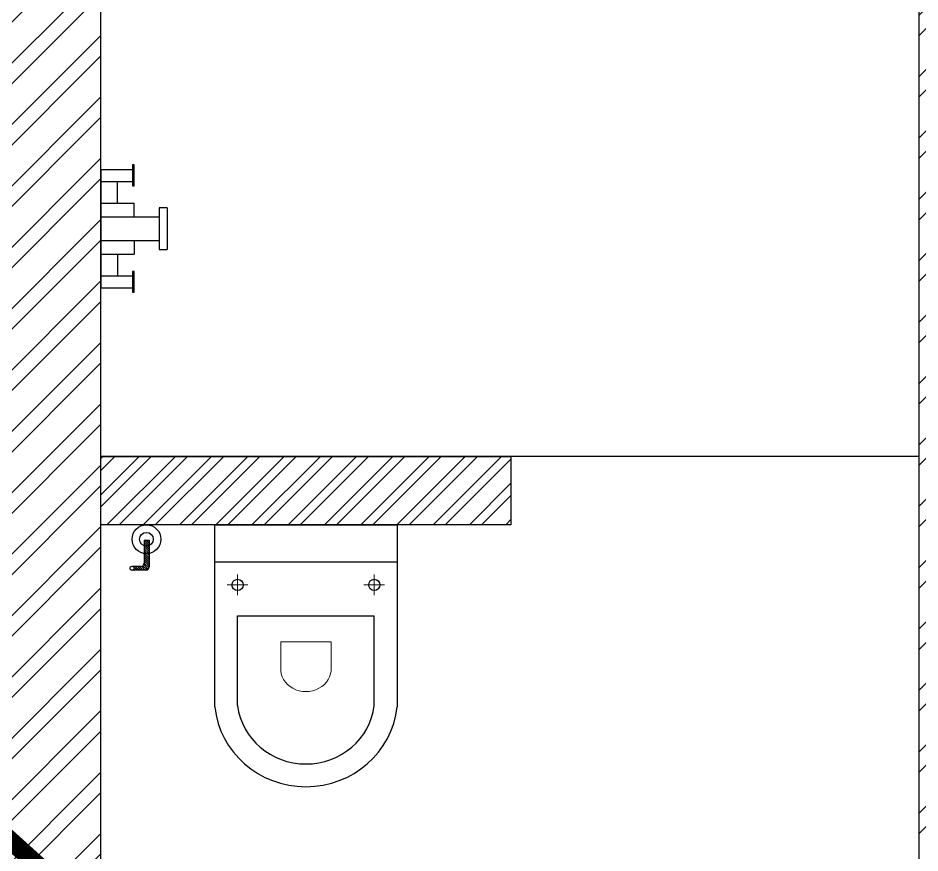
# Model space of a CAD drawing. Header units: millimetres. Extents: x 0 to 59560, y 0 to 21447.
# Drawn here: x 11622 to 13601, y 14442 to 16274 of the extents above; entities that cross this region are included whole.
import ezdxf

# ---------------------------------------------------------------- set-up
doc = ezdxf.new("R2010")
doc.units = ezdxf.units.MM
doc.header["$LTSCALE"] = 150
doc.linetypes.add('DASHED', pattern=[0.75, 0.5, -0.25])
for name, color, linetype in [('ad-Ledge wall', 6, 'Continuous'), ('ad-Toilet fixtures', 8, 'Continuous'), ('ad-Wall', 240, 'Continuous'), ('ad-Wall hatch', 8, 'Continuous')]:
    doc.layers.add(name, color=color, linetype=linetype)
doc.layers.add('ad-Primary Roof', color=5, linetype='Continuous', true_color=0x0000ff)

# ---------------------------------------------------------------- blocks, each defined once
blk = doc.blocks.new('6 U T S R N_Typical Floor Plan$0$3BHK+_A$0$ad_Commode')
for p, q in [((399.7, 200), (0, 200)), ((0, 200), (0, -200)), ((81.7, -200), (81.7, 200)), ((396.5, 150), (199.8, 150)), ((199.8, 150), (199.8, -150)), ((396.5, -150), (199.8, -150)), ((0, -200), (399.7, -200))]:
    blk.add_line(p, q)
at = {"lineweight": 9}
for p, q in [((131.7, 127.4), (131.7, 172.6)), ((109.1, 150), (154.3, 150)), ((313.4, 55.1), (256.4, 55.1)), ((256.4, 55.1), (256.4, -55.1)), ((256.4, -55.1), (313.4, -55.1)), ((131.7, -127.4), (131.7, -172.6)), ((109.1, -150), (154.3, -150))]:
    blk.add_line(p, q, dxfattribs=at)
at = {"extrusion": (0, 0, -1)}
for centre, major_axis, ratio, start_param, end_param in [((379.8, 0), (0, 201), 0.969555, 0.102023, 3.039569), ((131.7, 150), (-8.69, 8.69), 1, 0.785398, 7.068583), ((379.9, 0), (0, 151), 0.959538, 0.1147, 3.026893), ((131.7, -150), (-8.69, -8.69), 1, 2.356194490171165, 8.639379797350752)]:
    blk.add_ellipse(centre, major_axis=major_axis, ratio=ratio, start_param=start_param, end_param=end_param, dxfattribs=at)
at = {"lineweight": 9, "extrusion": (0, 0, -1)}
blk.add_ellipse((316.7, 0), major_axis=(0, 55.2), ratio=0.889512, start_param=-0.06636, end_param=3.207953, dxfattribs=at)
blk = doc.blocks.new('3BHK+_A$0$ad_Shower')
for p, q in [((0, 130, 0), (-69.5, 130, 0)), ((0, -130), (0, 130)), ((0, 103.8, 0), (-69.5, 103.8, 0)), ((-36.4, 55.7, 0), (-36.4, 103.8, 0)), ((-145.8, -45.6), (-145.8, 45.6)), ((0, 55.7, 0), (-72.9, 55.7, 0)), ((-72.9, 26.2, 0), (-72.9, 55.7, 0)), ((0, 26.2, 0), (-128.2, 26.2, 0)), ((0, -26.2, 0), (-128.2, -26.2, 0)), ((-72.9, -26.2, 0), (-72.9, -56.1, 0)), ((0, -56.1, 0), (-72.9, -56.1, 0)), ((-36.4, -56.1, 0), (-36.4, -103.8, 0)), ((0, -103.8, 0), (-69.5, -103.8, 0)), ((0, -130, 0), (-69.5, -130, 0))]:
    blk.add_line(p, q)
blk.add_lwpolyline([(-69.5, 94.1), (-69.5, 139.7), (-72.9, 139.7), (-72.9, 94.1)], close=True)
at = {"elevation": 0}
blk.add_lwpolyline([(-145.8, -45.6), (-128.2, -45.6), (-128.2, 45.6), (-145.8, 45.6)], dxfattribs=at)
blk.add_lwpolyline([(-69.5, -139.7), (-69.5, -94.1), (-72.9, -94.1), (-72.9, -139.7)], close=True, dxfattribs=at)
blk = doc.blocks.new('Typical floor plan$0$239E All Floor Plans$0$ad_Faucet')
at = {"ltscale": 25}
h = blk.add_hatch(dxfattribs=at)
h.set_pattern_fill('ANSI31', color=256, style=0)
h.set_pattern_definition([(45, (608.51888, -980.84871), (-0.088388348, 0.088388348), [])])
h.paths.add_polyline_path([(1.788, 0.233, -0.101839), (1.836, 0, -0.082633), (1.804, -0.191), (2.475, -0.191, 0.038606), (2.49, 0, 0.047181), (2.468, 0.233)])
h.paths.add_polyline_path([(1.314, -0.191), (1.804, -0.191, 0.082633), (1.836, 0, 0.101839), (1.788, 0.233), (1.314, 0.233)])
h.paths.add_polyline_path([(2.468, 0.233, -0.047181), (2.49, 0, -0.038606), (2.475, -0.191), (3.298, -0.191, -0.414214), (3.586, -0.479), (3.586, -0.645), (3.586, -1.182, -0.836396), (3.921, -1.243), (3.921, -0.645), (3.921, -0.055, 0.414214), (3.633, 0.233)])
for p, q in [((1.314, -0.191), (1.314, 0.233)), ((1.314, 0.233), (3.633, 0.233)), ((1.314, -0.191), (3.298, -0.191)), ((3.586, -0.479), (3.586, -0.645)), ((3.586, -0.645), (3.586, -1.275)), ((3.921, -0.055), (3.921, -0.645)), ((3.921, -0.645), (3.921, -1.275))]:
    blk.add_line(p, q)
for centre, radius in [((1.245, 0), 1.245), ((1.245, 0), 0.591), ((3.748, -1.243), 0.173)]:
    blk.add_circle(centre, radius)
for centre in [(3.633, -0.055), (3.298, -0.479)]:
    blk.add_arc(centre, 0.288, 0, 90)
blk = doc.blocks.new('zw$B3AA')
at = {"layer": 'ad-Wall hatch', "transparency": 33554610}
h = blk.add_hatch(dxfattribs=at)
h.set_pattern_fill('ANSI32', color=256, scale=150, angle=180)
h.set_pattern_definition([(45, (42483.004, -22186.724), (-39.774756, 39.774756), []), (45, (42509.52, -22186.724), (-39.774756, 39.774756), [])])
h.paths.add_polyline_path([(900, -2085), (0, -2085), (0, -1935), (900, -1935)])
at = {"layer": 'ad-Ledge wall'}
blk.add_lwpolyline([(900, -2085), (0, -2085), (0, -1935), (900, -1935)], close=True, dxfattribs=at)
at = {"layer": 'ad-Toilet fixtures'}
blk.add_lwpolyline([(1795, -1935), (0, -1935)], dxfattribs=at)
at = {"layer": 'ad-Toilet fixtures', "rotation": 180}
blk.add_blockref('3BHK+_A$0$ad_Shower', (0, -1435), dxfattribs=at)
at = {"layer": 'ad-Toilet fixtures', "xscale": 25.39999999990691, "yscale": 25.39999999990691, "zscale": 25.39999999990691, "rotation": 270}
blk.add_blockref('Typical floor plan$0$239E All Floor Plans$0$ad_Faucet', (100, -2085), dxfattribs=at)
at = {"layer": 'ad-Toilet fixtures', "xscale": -1, "rotation": 89.99999999999984}
blk.add_blockref('6 U T S R N_Typical Floor Plan$0$3BHK+_A$0$ad_Commode', (450, -2085), dxfattribs=at)
blk = doc.blocks.new('zw$821')
at = {"layer": 'ad-Primary Roof', "linetype": 'DASHED', "ltscale": 2, "const_width": 40}
blk.add_lwpolyline([(16380, 1050), (9665, -5150), (2800, 1050)], dxfattribs=at)

msp = doc.modelspace()

# ---------------------------------------------------------------- hatches: boundary and pattern name
at = {"layer": 'ad-Wall hatch'}
h = msp.add_hatch(dxfattribs=at)
h.set_pattern_fill('ANSI32', color=256, scale=10)
h.set_pattern_definition([(45, (4273.8, 3722.27), (-67.35192, 67.35192), []), (45, (4318.7, 3722.27), (-67.35192, 67.35192), [])])
h.paths.add_polyline_path([(18463.8, 8252.3), (18463.8, 8582.3), (9003.8, 8582.3), (9003.8, 8352.3), (9308.8, 8352.3), (9308.8, 7652.3), (9423.8, 7652.3), (9423.8, 8352.3), (12623.8, 8352.3), (12623.8, 6852.3), (11123.8, 6852.3), (11123.8, 6737.3), (12623.8, 6737.3), (12623.8, 3952.3), (9423.8, 3952.3), (9423.8, 6737.3), (10323.8, 6737.3), (10323.8, 6852.3), (9308.8, 6852.3), (9308.8, 3952.3), (4653.8, 3952.3), (4653.8, 8352.3), (8103.8, 8352.3), (8103.8, 8582.3), (7903.8, 8582.3), (7903.8, 12552.3), (8103.8, 12552.3), (8103.8, 12782.3), (4653.8, 12782.3), (4653.8, 17247.3), (9003.8, 17247.3), (9003.8, 14372.3), (10123.8, 14372.3), (10123.8, 14487.3), (9118.8, 14487.3), (9118.8, 17247.3), (11573.8, 17247.3), (11573.8, 14487.3), (10923.8, 14487.3), (10923.8, 14372.3), (11573.8, 14372.3), (11573.8, 12667.3), (9118.8, 12667.3), (9118.8, 13277.3), (9003.8, 13277.3), (9003.8, 12552.3), (13813.8, 12552.3), (13813.8, 12782.3), (13713.8, 12782.3), (13713.8, 13597.3), (13598.8, 13597.3), (13598.8, 12782.3), (11803.8, 12782.3), (11803.8, 17247.3), (13598.8, 17247.3), (13598.8, 14397.3), (13713.8, 14397.3), (13713.8, 17247.3), (17143.8, 17247.3), (17143.8, 12782.3), (14713.8, 12782.3), (14713.8, 12552.3), (17258.8, 12552.3), (17258.8, 17247.3), (22368.8, 17247.3), (22368.8, 14127.3), (22598.8, 14127.3), (22598.8, 17477.3), (4423.8, 17477.3), (4423.8, 12552.3), (7673.8, 12552.3), (7673.8, 8582.3), (4423.8, 8582.3), (4423.8, 3722.3), (12853.8, 3722.3), (12853.8, 8352.3), (18233.8, 8352.3), (18233.8, 8252.3)])
h.paths.add_polyline_path([(18463.8, 7402.3), (18233.8, 7402.3), (18233.8, 3722.3), (19163.8, 3722.3), (19163.8, 3952.3), (18463.8, 3952.3)])
h.paths.add_polyline_path([(20013.8, 3722.3), (22598.8, 3722.3), (22598.8, 8582.3), (20053.8, 8582.3), (20053.8, 12552.3), (22598.8, 12552.3), (22598.8, 12927.3), (22368.8, 12927.3), (22368.8, 12782.3), (19823.8, 12782.3), (19823.8, 8352.3), (22368.8, 8352.3), (22368.8, 3952.3), (20013.8, 3952.3)])

# ---------------------------------------------------------------- next in the draw order: block references
at = {"rotation": 360}
msp.add_blockref('zw$B3AA', (11803.8, 17247.3), dxfattribs=at)

# ---------------------------------------------------------------- next in the draw order: linework, layer by layer
at = {"layer": 'ad-Wall'}
msp.add_lwpolyline([(13713.8, 13597.3), (13598.8, 13597.3), (13598.8, 12782.3), (11803.8, 12782.3), (11803.8, 17247.3), (13598.8, 17247.3), (13598.8, 14397.3), (13713.8, 14397.3)], dxfattribs=at)

# ---------------------------------------------------------------- next in the draw order: block references
msp.add_blockref('zw$821', (4273.8, 17512.3))

doc.saveas('drawing.dxf')
